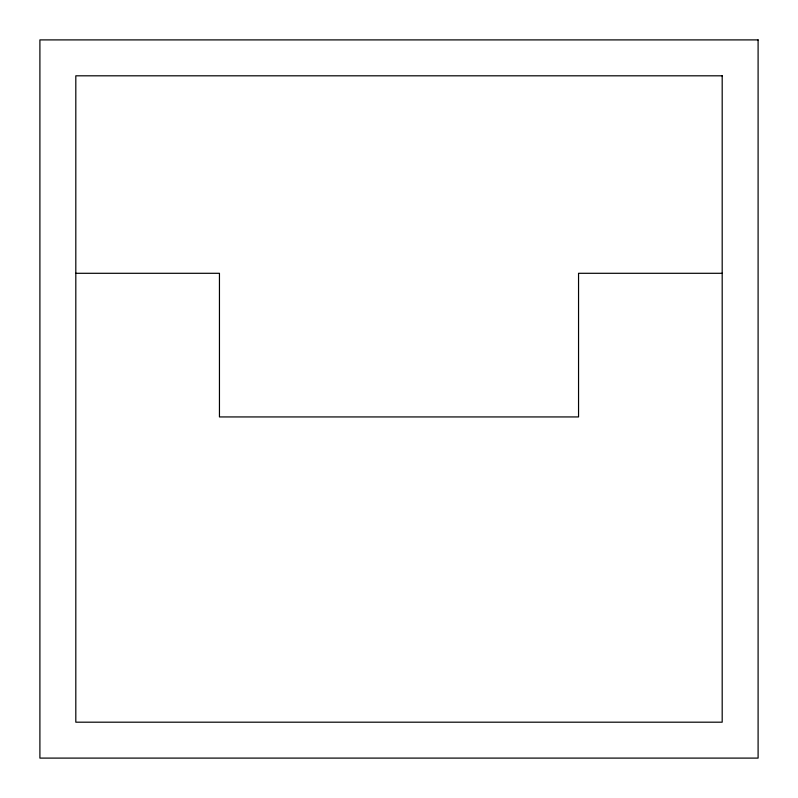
<?xml version="1.0" encoding="UTF-8"?>
<svg xmlns="http://www.w3.org/2000/svg" width="798" height="798" viewBox="0 0 798 798"><rect width="100%" height="100%" fill="white"/><g stroke="black" fill="none" stroke-linecap="round" stroke-linejoin="round"><path stroke-width="1.2" d="M75.81 273.295L219.45 273.295L219.45 416.935L578.55 416.935L578.55 273.295L722.19 273.295M758.1 39.9L39.9 39.9L39.9 758.1L758.1 758.1L758.1 39.9M722.19 75.81L75.81 75.81L75.81 722.19L722.19 722.19L722.19 75.81"/></g></svg>
